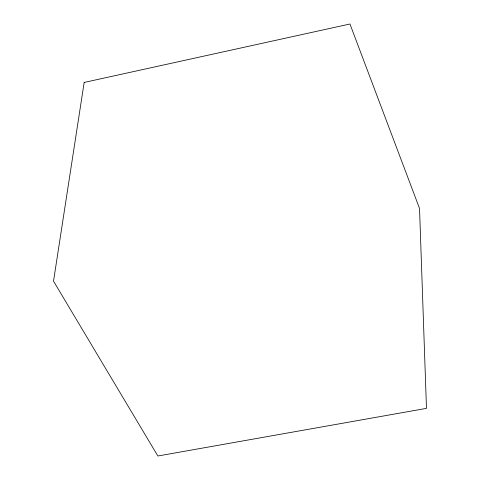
<?xml version="1.0" encoding="UTF-8"?>
<svg xmlns="http://www.w3.org/2000/svg" width="480" height="480" viewBox="0 0 480 480"><rect width="100%" height="100%" fill="white"/><g stroke="black" fill="none" stroke-linecap="round" stroke-linejoin="round"><path stroke-width="0.72" d="M84.168 82.44L53.52 281.166L157.86 456L426.48 408.372L419.532 208.452L349.95 24L84.168 82.44"/></g></svg>
